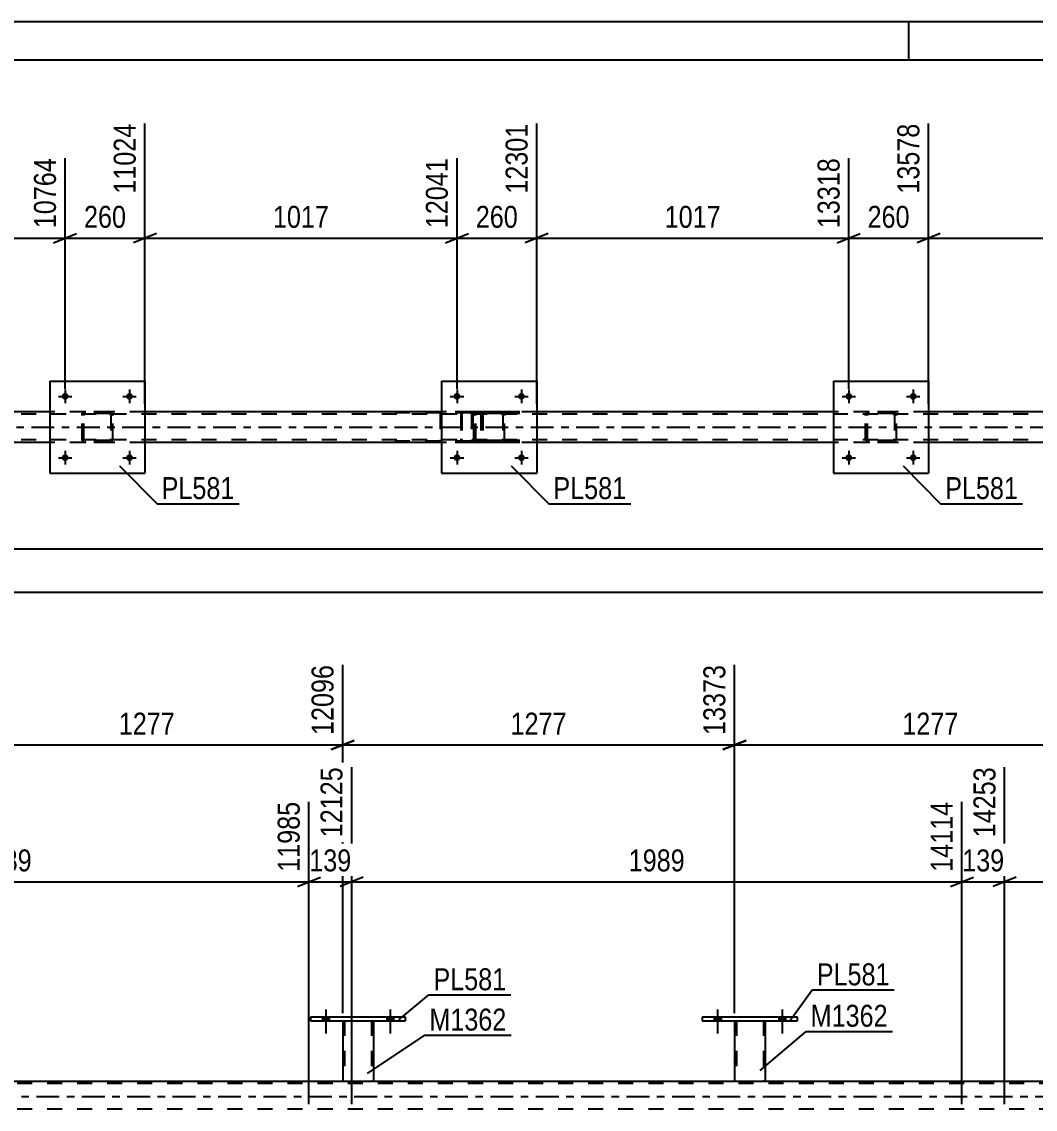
# Model space of a CAD drawing. Header units: millimetres. Extents: x 0 to 841, y 0 to 594.
# Drawn here: x 515.3 to 647.5, y 452.2 to 594 of the extents above; entities that cross this region are included whole.
import ezdxf

# ---------------------------------------------------------------- set-up
doc = ezdxf.new("R2010")
doc.units = ezdxf.units.MM
doc.linetypes.add('DXK_LINE_DOT2', pattern=[3.9198, 1.9599, -1.9599])
doc.linetypes.add('DXK_LINE_DOT3', pattern=[5.9187, 2.979, -0.9799, 0.9799, -0.9799])
doc.styles.add('Arial Narrow', font='ARIALN.TTF', dxfattribs={"height": 0.2})

# ---------------------------------------------------------------- blocks, each defined once
blk = doc.blocks.new('Unknown-318933943-1135')
at = {"color": 5, "linetype": 'Continuous'}
for p, q in [((841, 594), (0, 594)), ((631, 589), (631, 594)), ((836, 589), (5, 589))]:
    blk.add_line(p, q, dxfattribs=at)
blk = doc.blocks.new('Part-318933943-26303 - 26293')
at = {"color": 7, "linetype": 'DXK_LINE_DOT2'}
for p, q in [((573.78, 543.15), (563.97, 543.15)), ((573.78, 542.99), (563.97, 542.99)), ((569.89, 542.96), (569.86, 542.83)), ((569.86, 542.83), (569.86, 539.47)), ((570.03, 542.83), (570.05, 542.9)), ((570.03, 542.83), (570.03, 539.47)), ((570.05, 542.9), (570.08, 542.95)), ((570.2, 543.15), (570.07, 543.13)), ((570.08, 542.95), (570.14, 542.98)), ((570.14, 542.98), (570.2, 542.99)), ((573.91, 543.13), (573.78, 543.15)), ((573.78, 542.99), (573.84, 542.98)), ((573.84, 542.98), (573.9, 542.95)), ((573.9, 542.95), (573.94, 542.9)), ((573.94, 542.9), (573.95, 542.83)), ((573.95, 542.83), (573.95, 539.47)), ((574.12, 542.83), (574.09, 542.96)), ((574.12, 542.83), (574.12, 539.47)), ((573.78, 539.31), (563.97, 539.31)), ((573.78, 539.15), (563.97, 539.15)), ((569.86, 539.47), (569.89, 539.35)), ((570.05, 539.41), (570.03, 539.47)), ((570.08, 539.36), (570.05, 539.41)), ((570.07, 539.18), (570.2, 539.15)), ((570.14, 539.33), (570.08, 539.36)), ((570.2, 539.31), (570.14, 539.33)), ((573.84, 539.33), (573.78, 539.31)), ((573.78, 539.15), (573.91, 539.18)), ((573.9, 539.36), (573.84, 539.33)), ((573.94, 539.41), (573.9, 539.36)), ((573.95, 539.47), (573.94, 539.41)), ((574.09, 539.35), (574.12, 539.47))]:
    blk.add_line(p, q, dxfattribs=at)
for centre, start, end in [((570.19, 542.82), 110.7583, 155.68), ((573.79, 542.82), 24.32, 69.2417), ((573.79, 539.49), 290.7583, 335.68)]:
    blk.add_arc(centre, 0.331, start, end, dxfattribs=at)
blk = doc.blocks.new('Part-318933943-26304 - 26293')
at = {"color": 7, "linetype": 'DXK_LINE_DOT2'}
for p, q in [((572.59, 542.86), (572.57, 542.67)), ((572.57, 542.67), (572.57, 539.63)), ((572.65, 543.01), (572.59, 542.86)), ((572.74, 543.12), (572.65, 543.01)), ((572.71, 542.67), (572.72, 542.77)), ((572.71, 542.67), (572.71, 539.63)), ((572.72, 542.77), (572.75, 542.84)), ((572.84, 543.15), (572.74, 543.12)), ((572.75, 542.84), (572.79, 542.9)), ((572.79, 542.9), (572.84, 542.91)), ((580.27, 543.15), (572.84, 543.15)), ((580.27, 542.91), (572.84, 542.91)), ((574.12, 543.15), (574.12, 542.91)), ((575.13, 543.12), (574.93, 543.15)), ((574.93, 542.91), (575.03, 542.9)), ((575.03, 542.9), (575.11, 542.84)), ((575.11, 542.84), (575.17, 542.77)), ((575.17, 542.77), (575.19, 542.67)), ((575.19, 542.67), (575.19, 539.63)), ((575.41, 542.81), (575.4, 542.86)), ((575.44, 542.67), (575.41, 542.81)), ((575.44, 542.67), (575.44, 539.63)), ((572.57, 539.63), (572.59, 539.45)), ((572.59, 539.45), (572.65, 539.3)), ((572.65, 539.3), (572.74, 539.19)), ((572.72, 539.54), (572.71, 539.63)), ((572.75, 539.47), (572.72, 539.54)), ((572.74, 539.19), (572.84, 539.15)), ((572.79, 539.41), (572.75, 539.47)), ((572.84, 539.39), (572.79, 539.41)), ((580.27, 539.39), (572.84, 539.39)), ((580.27, 539.15), (572.84, 539.15)), ((574.12, 539.15), (574.12, 539.39)), ((575.03, 539.41), (574.93, 539.39)), ((574.93, 539.15), (575.13, 539.19)), ((575.11, 539.47), (575.03, 539.41)), ((575.17, 539.54), (575.11, 539.47)), ((575.19, 539.63), (575.17, 539.54)), ((575.4, 539.45), (575.42, 539.57)), ((575.42, 539.57), (575.44, 539.63))]:
    blk.add_line(p, q, dxfattribs=at)
for centre, start, end in [((574.95, 542.66), 23.8494, 68.8059), ((574.95, 539.65), 291.1941, 336.1506)]:
    blk.add_arc(centre, 0.492, start, end, dxfattribs=at)
blk = doc.blocks.new('Bolt-318933943-26436 - 26293')
at = {"linetype": 'Continuous'}
for points in [[(521.42, 537.15, -1), (520.54, 537.15, -1)], [(529.82, 537.15, -1), (528.94, 537.15, -1)]]:
    blk.add_hatch(color=1, dxfattribs=at).paths.add_polyline_path(points)
at = {"color": 1, "linetype": 'Continuous'}
for p, q in [((520.98, 538.03), (520.98, 536.27)), ((529.38, 538.03), (529.38, 536.27)), ((520.1, 537.15), (521.86, 537.15)), ((528.5, 537.15), (530.26, 537.15))]:
    blk.add_line(p, q, dxfattribs=at)
blk = doc.blocks.new('Part-318933943-26308 - 26293')
at = {"color": 7, "linetype": 'DXK_LINE_DOT2'}
for p, q in [((752.39, 542.83), (90.44, 542.83)), ((531.38, 543.15), (518.98, 543.15)), ((582.47, 543.15), (570.07, 543.15)), ((633.55, 543.15), (621.15, 543.15)), ((752.39, 539.47), (90.44, 539.47)), ((531.38, 539.15), (518.98, 539.15)), ((582.47, 539.15), (570.07, 539.15)), ((633.55, 539.15), (621.15, 539.15))]:
    blk.add_line(p, q, dxfattribs=at)
at = {"color": 2, "linetype": 'Continuous'}
for p, q in [((518.98, 543.15), (480.3, 543.15)), ((570.07, 543.15), (531.38, 543.15)), ((621.15, 543.15), (582.47, 543.15)), ((672.23, 543.15), (633.55, 543.15)), ((518.98, 539.15), (480.3, 539.15)), ((570.07, 539.15), (531.38, 539.15)), ((621.15, 539.15), (582.47, 539.15)), ((672.23, 539.15), (633.55, 539.15))]:
    blk.add_line(p, q, dxfattribs=at)
at = {"color": 7, "linetype": 'DXK_LINE_DOT3'}
blk.add_line((90.44, 541.15), (752.39, 541.15), dxfattribs=at)
blk = doc.blocks.new('Part-318933943-26397 - 26293')
at = {"color": 7, "linetype": 'DXK_LINE_DOT2'}
for p, q in [((523.18, 542.67), (523.22, 542.86)), ((523.22, 542.86), (523.18, 542.67)), ((523.18, 539.63), (523.18, 542.67)), ((523.42, 542.67), (523.44, 542.77)), ((523.42, 539.63), (523.42, 542.67)), ((523.44, 542.77), (523.5, 542.84)), ((523.48, 543.12), (523.66, 543.15)), ((523.66, 543.15), (523.48, 543.12)), ((523.5, 542.84), (523.57, 542.9)), ((523.57, 542.9), (523.66, 542.91)), ((526.7, 543.15), (523.66, 543.15)), ((526.7, 542.91), (523.66, 542.91)), ((526.7, 543.15), (526.89, 543.12)), ((526.89, 543.12), (526.7, 543.15)), ((526.7, 542.91), (526.8, 542.9)), ((526.8, 542.9), (526.87, 542.84)), ((526.87, 542.84), (526.93, 542.77)), ((526.93, 542.77), (526.94, 542.67)), ((526.94, 542.67), (526.94, 539.63)), ((527.15, 542.86), (527.18, 542.67)), ((527.18, 542.67), (527.15, 542.86)), ((527.18, 539.63), (527.18, 542.67)), ((523.22, 539.45), (523.18, 539.63)), ((523.18, 539.63), (523.22, 539.45)), ((523.44, 539.54), (523.42, 539.63)), ((523.5, 539.46), (523.44, 539.54)), ((523.66, 539.15), (523.48, 539.19)), ((523.48, 539.19), (523.66, 539.15)), ((523.57, 539.41), (523.5, 539.46)), ((523.66, 539.39), (523.57, 539.41)), ((526.7, 539.39), (523.66, 539.39)), ((526.7, 539.15), (523.66, 539.15)), ((526.8, 539.41), (526.7, 539.39)), ((526.89, 539.19), (526.7, 539.15)), ((526.7, 539.15), (526.89, 539.19)), ((526.87, 539.46), (526.8, 539.41)), ((526.93, 539.54), (526.87, 539.46)), ((526.94, 539.63), (526.93, 539.54)), ((527.18, 539.63), (527.15, 539.45)), ((527.15, 539.45), (527.18, 539.63))]:
    blk.add_line(p, q, dxfattribs=at)
at = {"color": 7, "linetype": 'DXK_LINE_DOT3'}
blk.add_line((525.18, 541.15), (525.18, 541.15), dxfattribs=at)
at = {"color": 7, "linetype": 'DXK_LINE_DOT2'}
for centre, start, end in [((523.66, 542.67), 112.5, 157.5), ((523.66, 542.67), 112.5, 157.5), ((526.7, 542.67), 22.5, 67.5), ((526.7, 542.67), 22.5, 67.5), ((523.66, 539.63), 202.5, 247.5), ((523.66, 539.63), 202.5, 247.5), ((526.7, 539.63), 292.5, 337.5), ((526.7, 539.63), 292.5, 337.5)]:
    blk.add_arc(centre, 0.48, start, end, dxfattribs=at)
blk = doc.blocks.new('Part-318933943-26398 - 26293')
at = {"color": 2, "linetype": 'Continuous'}
for p, q in [((518.98, 547.15), (518.98, 535.15)), ((518.98, 547.15), (531.38, 547.15)), ((531.38, 547.15), (531.38, 535.15)), ((518.98, 535.15), (531.38, 535.15))]:
    blk.add_line(p, q, dxfattribs=at)
blk = doc.blocks.new('Part-318933943-26399 - 26293')
at = {"color": 7, "linetype": 'DXK_LINE_DOT2'}
for p, q in [((574.27, 542.67), (574.3, 542.86)), ((574.3, 542.86), (574.27, 542.67)), ((574.27, 539.63), (574.27, 542.67)), ((574.51, 542.67), (574.52, 542.77)), ((574.51, 539.63), (574.51, 542.67)), ((574.52, 542.77), (574.58, 542.84)), ((574.56, 543.12), (574.75, 543.15)), ((574.75, 543.15), (574.56, 543.12)), ((574.58, 542.84), (574.65, 542.9)), ((574.65, 542.9), (574.75, 542.91)), ((577.79, 543.15), (574.75, 543.15)), ((577.79, 542.91), (574.75, 542.91)), ((577.79, 543.15), (577.97, 543.12)), ((577.97, 543.12), (577.79, 543.15)), ((577.79, 542.91), (577.88, 542.9)), ((577.88, 542.9), (577.96, 542.84)), ((577.96, 542.84), (578.01, 542.77)), ((578.01, 542.77), (578.03, 542.67)), ((578.03, 542.67), (578.03, 539.63)), ((578.23, 542.86), (578.27, 542.67)), ((578.27, 542.67), (578.23, 542.86)), ((578.27, 539.63), (578.27, 542.67)), ((574.3, 539.45), (574.27, 539.63)), ((574.27, 539.63), (574.3, 539.45)), ((574.52, 539.54), (574.51, 539.63)), ((574.58, 539.46), (574.52, 539.54)), ((574.75, 539.15), (574.56, 539.19)), ((574.56, 539.19), (574.75, 539.15)), ((574.65, 539.41), (574.58, 539.46)), ((574.75, 539.39), (574.65, 539.41)), ((577.79, 539.39), (574.75, 539.39)), ((577.79, 539.15), (574.75, 539.15)), ((577.88, 539.41), (577.79, 539.39)), ((577.97, 539.19), (577.79, 539.15)), ((577.79, 539.15), (577.97, 539.19)), ((577.96, 539.46), (577.88, 539.41)), ((578.01, 539.54), (577.96, 539.46)), ((578.03, 539.63), (578.01, 539.54)), ((578.27, 539.63), (578.23, 539.45)), ((578.23, 539.45), (578.27, 539.63))]:
    blk.add_line(p, q, dxfattribs=at)
at = {"color": 7, "linetype": 'DXK_LINE_DOT3'}
blk.add_line((576.27, 541.15), (576.27, 541.15), dxfattribs=at)
at = {"color": 7, "linetype": 'DXK_LINE_DOT2'}
for centre, start, end in [((574.75, 542.67), 112.5, 157.5), ((574.75, 542.67), 112.5, 157.5), ((577.79, 542.67), 22.5, 67.5), ((577.79, 542.67), 22.5, 67.5), ((574.75, 539.63), 202.5, 247.5), ((574.75, 539.63), 202.5, 247.5), ((577.79, 539.63), 292.5, 337.5), ((577.79, 539.63), 292.5, 337.5)]:
    blk.add_arc(centre, 0.48, start, end, dxfattribs=at)
blk = doc.blocks.new('Part-318933943-26400 - 26293')
at = {"color": 2, "linetype": 'Continuous'}
for p, q in [((570.07, 547.15), (570.07, 535.15)), ((570.07, 547.15), (582.47, 547.15)), ((582.47, 547.15), (582.47, 535.15)), ((570.07, 535.15), (582.47, 535.15))]:
    blk.add_line(p, q, dxfattribs=at)
blk = doc.blocks.new('Part-318933943-26401 - 26293')
at = {"color": 7, "linetype": 'DXK_LINE_DOT2'}
for p, q in [((625.35, 542.67), (625.38, 542.86)), ((625.38, 542.86), (625.35, 542.67)), ((625.35, 539.63), (625.35, 542.67)), ((625.59, 542.67), (625.6, 542.77)), ((625.59, 539.63), (625.59, 542.67)), ((625.6, 542.77), (625.66, 542.84)), ((625.64, 543.12), (625.83, 543.15)), ((625.83, 543.15), (625.64, 543.12)), ((625.66, 542.84), (625.73, 542.9)), ((625.73, 542.9), (625.83, 542.91)), ((628.87, 543.15), (625.83, 543.15)), ((628.87, 542.91), (625.83, 542.91)), ((628.87, 543.15), (629.05, 543.12)), ((629.05, 543.12), (628.87, 543.15)), ((628.87, 542.91), (628.96, 542.9)), ((628.96, 542.9), (629.04, 542.84)), ((629.04, 542.84), (629.09, 542.77)), ((629.09, 542.77), (629.11, 542.67)), ((629.11, 542.67), (629.11, 539.63)), ((629.31, 542.86), (629.35, 542.67)), ((629.35, 542.67), (629.31, 542.86)), ((629.35, 539.63), (629.35, 542.67)), ((625.38, 539.45), (625.35, 539.63)), ((625.35, 539.63), (625.38, 539.45)), ((625.6, 539.54), (625.59, 539.63)), ((625.66, 539.46), (625.6, 539.54)), ((625.83, 539.15), (625.64, 539.19)), ((625.64, 539.19), (625.83, 539.15)), ((625.73, 539.41), (625.66, 539.46)), ((625.83, 539.39), (625.73, 539.41)), ((628.87, 539.39), (625.83, 539.39)), ((628.87, 539.15), (625.83, 539.15)), ((628.96, 539.41), (628.87, 539.39)), ((629.05, 539.19), (628.87, 539.15)), ((628.87, 539.15), (629.05, 539.19)), ((629.04, 539.46), (628.96, 539.41)), ((629.09, 539.54), (629.04, 539.46)), ((629.11, 539.63), (629.09, 539.54)), ((629.35, 539.63), (629.31, 539.45)), ((629.31, 539.45), (629.35, 539.63))]:
    blk.add_line(p, q, dxfattribs=at)
at = {"color": 7, "linetype": 'DXK_LINE_DOT3'}
blk.add_line((627.35, 541.15), (627.35, 541.15), dxfattribs=at)
at = {"color": 7, "linetype": 'DXK_LINE_DOT2'}
for centre, start, end in [((625.83, 542.67), 112.5, 157.5), ((625.83, 542.67), 112.5, 157.5), ((628.87, 542.67), 22.5, 67.5), ((628.87, 542.67), 22.5, 67.5), ((625.83, 539.63), 202.5, 247.5), ((625.83, 539.63), 202.5, 247.5), ((628.87, 539.63), 292.5, 337.5), ((628.87, 539.63), 292.5, 337.5)]:
    blk.add_arc(centre, 0.48, start, end, dxfattribs=at)
blk = doc.blocks.new('Part-318933943-26402 - 26293')
at = {"color": 2, "linetype": 'Continuous'}
for p, q in [((621.15, 547.15), (621.15, 535.15)), ((621.15, 547.15), (633.55, 547.15)), ((633.55, 547.15), (633.55, 535.15)), ((621.15, 535.15), (633.55, 535.15))]:
    blk.add_line(p, q, dxfattribs=at)
blk = doc.blocks.new('Bolt-318933943-26437 - 26293')
at = {"linetype": 'Continuous'}
for points in [[(521.42, 545.15, -1), (520.54, 545.15, -1)], [(529.82, 545.15, -1), (528.94, 545.15, -1)]]:
    blk.add_hatch(color=1, dxfattribs=at).paths.add_polyline_path(points)
at = {"color": 1, "linetype": 'Continuous'}
for p, q in [((520.98, 546.03), (520.98, 544.27)), ((529.38, 546.03), (529.38, 544.27)), ((520.1, 545.15), (521.86, 545.15)), ((528.5, 545.15), (530.26, 545.15))]:
    blk.add_line(p, q, dxfattribs=at)
blk = doc.blocks.new('Bolt-318933943-26438 - 26293')
at = {"linetype": 'Continuous'}
for points in [[(572.51, 537.15, -1), (571.63, 537.15, -1)], [(580.91, 537.15, -1), (580.03, 537.15, -1)]]:
    blk.add_hatch(color=1, dxfattribs=at).paths.add_polyline_path(points)
at = {"color": 1, "linetype": 'Continuous'}
for p, q in [((572.07, 538.03), (572.07, 536.27)), ((580.47, 538.03), (580.47, 536.27)), ((571.19, 537.15), (572.95, 537.15)), ((579.59, 537.15), (581.35, 537.15))]:
    blk.add_line(p, q, dxfattribs=at)
blk = doc.blocks.new('Bolt-318933943-26439 - 26293')
at = {"linetype": 'Continuous'}
for points in [[(572.51, 545.15, -1), (571.63, 545.15, -1)], [(580.91, 545.15, -1), (580.03, 545.15, -1)]]:
    blk.add_hatch(color=1, dxfattribs=at).paths.add_polyline_path(points)
at = {"color": 1, "linetype": 'Continuous'}
for p, q in [((572.07, 546.03), (572.07, 544.27)), ((580.47, 546.03), (580.47, 544.27)), ((571.19, 545.15), (572.95, 545.15)), ((579.59, 545.15), (581.35, 545.15))]:
    blk.add_line(p, q, dxfattribs=at)
blk = doc.blocks.new('Bolt-318933943-26440 - 26293')
at = {"linetype": 'Continuous'}
for points in [[(623.59, 537.15, -1), (622.71, 537.15, -1)], [(631.99, 537.15, -1), (631.11, 537.15, -1)]]:
    blk.add_hatch(color=1, dxfattribs=at).paths.add_polyline_path(points)
at = {"color": 1, "linetype": 'Continuous'}
for p, q in [((623.15, 538.03), (623.15, 536.27)), ((631.55, 538.03), (631.55, 536.27)), ((622.27, 537.15), (624.03, 537.15)), ((630.67, 537.15), (632.43, 537.15))]:
    blk.add_line(p, q, dxfattribs=at)
blk = doc.blocks.new('Bolt-318933943-26441 - 26293')
at = {"linetype": 'Continuous'}
for points in [[(623.59, 545.15, -1), (622.71, 545.15, -1)], [(631.99, 545.15, -1), (631.11, 545.15, -1)]]:
    blk.add_hatch(color=1, dxfattribs=at).paths.add_polyline_path(points)
at = {"color": 1, "linetype": 'Continuous'}
for p, q in [((623.15, 546.03), (623.15, 544.27)), ((631.55, 546.03), (631.55, 544.27)), ((622.27, 545.15), (624.03, 545.15)), ((630.67, 545.15), (632.43, 545.15))]:
    blk.add_line(p, q, dxfattribs=at)
blk = doc.blocks.new('Bolt-318933943-5183 - 4933')
at = {"linetype": 'Continuous'}
for points in [[(554.53, 463.7), (555.41, 463.7), (555.41, 464.18), (554.53, 464.18)], [(562.93, 463.7), (563.81, 463.7), (563.81, 464.18), (562.93, 464.18)]]:
    blk.add_hatch(color=1, dxfattribs=at).paths.add_polyline_path(points)
at = {"color": 1, "linetype": 'Continuous'}
for p, q in [((554.97, 465.18), (554.97, 462.06)), ((563.37, 465.18), (563.37, 462.06)), ((554.53, 464.18), (554.53, 463.7)), ((555.41, 464.18), (555.41, 463.7)), ((562.93, 464.18), (562.93, 463.7)), ((563.81, 464.18), (563.81, 463.7))]:
    blk.add_line(p, q, dxfattribs=at)
blk = doc.blocks.new('Part-318933943-4960 - 4933')
at = {"color": 2, "linetype": 'Continuous'}
for p, q in [((557.17, 463.7), (557.17, 455.86)), ((561.17, 463.7), (561.17, 455.86)), ((557.17, 455.86), (561.17, 455.86))]:
    blk.add_line(p, q, dxfattribs=at)
at = {"color": 7, "linetype": 'DXK_LINE_DOT2'}
for p, q in [((557.17, 463.7), (561.17, 463.7)), ((557.17, 463.7), (557.17, 463.7)), ((557.17, 463.7), (557.17, 463.7)), ((557.41, 463.7), (557.41, 455.86)), ((560.93, 463.7), (560.93, 455.86)), ((561.17, 463.7), (561.17, 463.7)), ((561.17, 463.7), (561.17, 463.7)), ((560.91, 455.86), (560.87, 455.86)), ((560.87, 455.86), (560.91, 455.86)), ((560.93, 455.86), (560.91, 455.86)), ((560.91, 455.86), (560.93, 455.86))]:
    blk.add_line(p, q, dxfattribs=at)
blk = doc.blocks.new('Part-318933943-5235 - 4933')
at = {"color": 2, "linetype": 'Continuous'}
for p, q in [((604.05, 464.18), (604.05, 463.7)), ((616.45, 464.18), (604.05, 464.18)), ((616.45, 463.7), (616.45, 464.18)), ((604.05, 463.7), (616.45, 463.7))]:
    blk.add_line(p, q, dxfattribs=at)
blk = doc.blocks.new('Bolt-318933943-5184 - 4933')
at = {"linetype": 'Continuous'}
for points in [[(554.53, 463.7), (555.41, 463.7), (555.41, 464.18), (554.53, 464.18)], [(562.93, 463.7), (563.81, 463.7), (563.81, 464.18), (562.93, 464.18)]]:
    blk.add_hatch(color=1, dxfattribs=at).paths.add_polyline_path(points)
at = {"color": 1, "linetype": 'Continuous'}
for p, q in [((554.97, 465.18), (554.97, 462.06)), ((563.37, 465.18), (563.37, 462.06)), ((554.53, 464.18), (554.53, 463.7)), ((555.41, 464.18), (555.41, 463.7)), ((562.93, 464.18), (562.93, 463.7)), ((563.81, 464.18), (563.81, 463.7))]:
    blk.add_line(p, q, dxfattribs=at)
blk = doc.blocks.new('Part-318933943-5219 - 4933')
at = {"color": 2, "linetype": 'Continuous'}
for p, q in [((552.97, 464.18), (552.97, 463.7)), ((565.37, 464.18), (552.97, 464.18)), ((565.37, 463.7), (565.37, 464.18)), ((552.97, 463.7), (565.37, 463.7))]:
    blk.add_line(p, q, dxfattribs=at)
blk = doc.blocks.new('Part-318933943-5224 - 4933')
at = {"color": 2, "linetype": 'Continuous'}
for p, q in [((608.25, 463.7), (608.25, 455.86)), ((612.25, 463.7), (612.25, 455.86)), ((608.25, 455.86), (612.25, 455.86))]:
    blk.add_line(p, q, dxfattribs=at)
at = {"color": 7, "linetype": 'DXK_LINE_DOT2'}
for p, q in [((608.25, 463.7), (612.25, 463.7)), ((608.25, 463.7), (608.25, 463.7)), ((608.25, 463.7), (608.25, 463.7)), ((608.49, 463.7), (608.49, 455.86)), ((612.01, 463.7), (612.01, 455.86)), ((612.25, 463.7), (612.25, 463.7)), ((612.25, 463.7), (612.25, 463.7)), ((611.99, 455.86), (611.95, 455.86)), ((611.95, 455.86), (611.99, 455.86)), ((612.01, 455.86), (611.99, 455.86)), ((611.99, 455.86), (612.01, 455.86))]:
    blk.add_line(p, q, dxfattribs=at)
blk = doc.blocks.new('Part-318933943-5313 - 4933')
at = {"color": 2, "linetype": 'Continuous'}
blk.add_line((73.34, 455.86), (779.29, 455.86), dxfattribs=at)
at = {"color": 7, "linetype": 'DXK_LINE_DOT2'}
for p, q in [((779.29, 455.54), (73.34, 455.54)), ((779.29, 452.18), (73.34, 452.18))]:
    blk.add_line(p, q, dxfattribs=at)
at = {"color": 7, "linetype": 'DXK_LINE_DOT3'}
blk.add_line((73.34, 453.86), (779.29, 453.86), dxfattribs=at)
blk = doc.blocks.new('Bolt-318933943-5381 - 4933')
at = {"linetype": 'Continuous'}
for points in [[(605.61, 463.7), (606.49, 463.7), (606.49, 464.18), (605.61, 464.18)], [(614.01, 463.7), (614.89, 463.7), (614.89, 464.18), (614.01, 464.18)]]:
    blk.add_hatch(color=1, dxfattribs=at).paths.add_polyline_path(points)
at = {"color": 1, "linetype": 'Continuous'}
for p, q in [((606.05, 465.18), (606.05, 462.06)), ((614.45, 465.18), (614.45, 462.06)), ((605.61, 464.18), (605.61, 463.7)), ((606.49, 464.18), (606.49, 463.7)), ((614.01, 464.18), (614.01, 463.7)), ((614.89, 464.18), (614.89, 463.7))]:
    blk.add_line(p, q, dxfattribs=at)
blk = doc.blocks.new('Bolt-318933943-5382 - 4933')
at = {"linetype": 'Continuous'}
for points in [[(605.61, 463.7), (606.49, 463.7), (606.49, 464.18), (605.61, 464.18)], [(614.01, 463.7), (614.89, 463.7), (614.89, 464.18), (614.01, 464.18)]]:
    blk.add_hatch(color=1, dxfattribs=at).paths.add_polyline_path(points)
at = {"color": 1, "linetype": 'Continuous'}
for p, q in [((606.05, 465.18), (606.05, 462.06)), ((614.45, 465.18), (614.45, 462.06)), ((605.61, 464.18), (605.61, 463.7)), ((606.49, 464.18), (606.49, 463.7)), ((614.01, 464.18), (614.01, 463.7)), ((614.89, 464.18), (614.89, 463.7))]:
    blk.add_line(p, q, dxfattribs=at)
blk = doc.blocks.new('StraightDimension-318933943-27740 - 26293')
at = {"color": 7, "linetype": 'Continuous'}
for p, q in [((582.47, 544.15), (582.47, 580.72)), ((572.07, 546.15), (572.07, 576.22)), ((570.57, 565.18), (573.57, 566.38)), ((583.97, 566.38), (580.97, 565.18)), ((572.07, 565.78), (582.47, 565.78))]:
    blk.add_line(p, q, dxfattribs=at)
at = {"color": 0}
blk.add_wipeout([(580.61, 566.53), (580.61, 570.73), (573.92, 570.73), (573.92, 566.53)], dxfattribs=at)
at = {"color": 3, "style": 'Arial Narrow'}
blk.add_text('260', height=2.863, dxfattribs=at).set_placement((574.52, 567.13))
at = {"color": 0, "linetype": 'Continuous'}
blk.add_wipeout([(581.87, 581.32), (577.67, 581.32), (577.67, 570.98), (581.87, 570.98)], dxfattribs=at)
at = {"color": 3, "linetype": 'Continuous', "style": 'Arial Narrow'}
blk.add_text('12301', height=2.863, rotation=90.0002, dxfattribs=at).set_placement((581.27, 571.58))
blk = doc.blocks.new('StraightDimension-318933943-28447 - 26293')
at = {"color": 7, "linetype": 'Continuous'}
blk.add_line((89.8, 519.63), (790.15, 519.63), dxfattribs=at)
blk = doc.blocks.new('StraightDimension-318933943-28401 - 26293')
at = {"color": 7, "linetype": 'Continuous'}
blk.add_line((90.44, 525.27), (789.51, 525.27), dxfattribs=at)
blk = doc.blocks.new('StraightDimension-318933943-27737 - 26293')
at = {"color": 7, "linetype": 'Continuous'}
for p, q in [((633.55, 544.15), (633.55, 580.72)), ((674.23, 546.15), (674.23, 576.22)), ((635.05, 566.38), (632.05, 565.18)), ((672.73, 565.18), (675.73, 566.38)), ((633.55, 565.78), (674.23, 565.78))]:
    blk.add_line(p, q, dxfattribs=at)
at = {"color": 0}
blk.add_wipeout([(658.14, 566.53), (658.14, 570.73), (649.63, 570.73), (649.63, 566.53)], dxfattribs=at)
at = {"color": 3, "style": 'Arial Narrow'}
blk.add_text('1017', height=2.863, dxfattribs=at).set_placement((650.23, 567.13))
at = {"color": 0, "linetype": 'Continuous'}
blk.add_wipeout([(673.63, 576.82), (669.43, 576.82), (669.43, 566.48), (673.63, 566.48)], dxfattribs=at)
at = {"color": 3, "linetype": 'Continuous', "style": 'Arial Narrow'}
blk.add_text('14595', height=2.863, rotation=90.0002, dxfattribs=at).set_placement((673.03, 567.08))
blk = doc.blocks.new('StraightDimension-318933943-27738 - 26293')
at = {"color": 7, "linetype": 'Continuous'}
for p, q in [((633.55, 544.15), (633.55, 580.72)), ((623.15, 546.15), (623.15, 576.22)), ((621.65, 565.18), (624.65, 566.38)), ((635.05, 566.38), (632.05, 565.18)), ((623.15, 565.78), (633.55, 565.78))]:
    blk.add_line(p, q, dxfattribs=at)
at = {"color": 0}
blk.add_wipeout([(631.69, 566.53), (631.69, 570.73), (625, 570.73), (625, 566.53)], dxfattribs=at)
at = {"color": 3, "style": 'Arial Narrow'}
blk.add_text('260', height=2.863, dxfattribs=at).set_placement((625.6, 567.13))
at = {"color": 0, "linetype": 'Continuous'}
blk.add_wipeout([(632.95, 581.32), (628.75, 581.32), (628.75, 570.98), (632.95, 570.98)], dxfattribs=at)
at = {"color": 3, "linetype": 'Continuous', "style": 'Arial Narrow'}
blk.add_text('13578', height=2.863, rotation=90.0002, dxfattribs=at).set_placement((632.35, 571.58))
blk = doc.blocks.new('StraightDimension-318933943-27739 - 26293')
at = {"color": 7, "linetype": 'Continuous'}
for p, q in [((582.47, 544.15), (582.47, 580.72)), ((623.15, 546.15), (623.15, 576.22)), ((583.97, 566.38), (580.97, 565.18)), ((621.65, 565.18), (624.65, 566.38)), ((582.47, 565.78), (623.15, 565.78))]:
    blk.add_line(p, q, dxfattribs=at)
at = {"color": 0}
blk.add_wipeout([(607.06, 566.53), (607.06, 570.73), (598.55, 570.73), (598.55, 566.53)], dxfattribs=at)
at = {"color": 3, "style": 'Arial Narrow'}
blk.add_text('1017', height=2.863, dxfattribs=at).set_placement((599.15, 567.13))
at = {"color": 0, "linetype": 'Continuous'}
blk.add_wipeout([(622.55, 576.82), (618.35, 576.82), (618.35, 566.48), (622.55, 566.48)], dxfattribs=at)
at = {"color": 3, "linetype": 'Continuous', "style": 'Arial Narrow'}
blk.add_text('13318', height=2.863, rotation=90.0002, dxfattribs=at).set_placement((621.95, 567.08))
blk = doc.blocks.new('StraightDimension-318933943-27741 - 26293')
at = {"color": 7, "linetype": 'Continuous'}
for p, q in [((531.38, 544.15), (531.38, 580.72)), ((572.07, 546.15), (572.07, 576.22)), ((532.88, 566.38), (529.88, 565.18)), ((570.57, 565.18), (573.57, 566.38)), ((531.38, 565.78), (572.07, 565.78))]:
    blk.add_line(p, q, dxfattribs=at)
at = {"color": 0}
blk.add_wipeout([(555.98, 566.53), (555.98, 570.73), (547.47, 570.73), (547.47, 566.53)], dxfattribs=at)
at = {"color": 3, "style": 'Arial Narrow'}
blk.add_text('1017', height=2.863, dxfattribs=at).set_placement((548.07, 567.13))
at = {"color": 0, "linetype": 'Continuous'}
blk.add_wipeout([(571.47, 576.82), (567.27, 576.82), (567.27, 566.48), (571.47, 566.48)], dxfattribs=at)
at = {"color": 3, "linetype": 'Continuous', "style": 'Arial Narrow'}
blk.add_text('12041', height=2.863, rotation=90.0002, dxfattribs=at).set_placement((570.87, 567.08))
blk = doc.blocks.new('StraightDimension-318933943-27742 - 26293')
at = {"color": 7, "linetype": 'Continuous'}
for p, q in [((531.38, 544.15), (531.38, 580.72)), ((520.98, 546.15), (520.98, 576.22)), ((519.48, 565.18), (522.48, 566.38)), ((532.88, 566.38), (529.88, 565.18)), ((520.98, 565.78), (531.38, 565.78))]:
    blk.add_line(p, q, dxfattribs=at)
at = {"color": 0}
blk.add_wipeout([(529.53, 566.53), (529.53, 570.73), (522.84, 570.73), (522.84, 566.53)], dxfattribs=at)
at = {"color": 3, "style": 'Arial Narrow'}
blk.add_text('260', height=2.863, dxfattribs=at).set_placement((523.44, 567.13))
at = {"color": 0, "linetype": 'Continuous'}
blk.add_wipeout([(530.78, 581.32), (526.58, 581.32), (526.58, 570.98), (530.78, 570.98)], dxfattribs=at)
at = {"color": 3, "linetype": 'Continuous', "style": 'Arial Narrow'}
blk.add_text('11024', height=2.863, rotation=90.0002, dxfattribs=at).set_placement((530.18, 571.58))
blk = doc.blocks.new('StraightDimension-318933943-27743 - 26293')
at = {"color": 7, "linetype": 'Continuous'}
for p, q in [((480.3, 544.15), (480.3, 578.89)), ((520.98, 546.15), (520.98, 576.22)), ((481.8, 566.38), (478.8, 565.18)), ((519.48, 565.18), (522.48, 566.38)), ((480.3, 565.78), (520.98, 565.78))]:
    blk.add_line(p, q, dxfattribs=at)
at = {"color": 0}
blk.add_wipeout([(504.9, 566.53), (504.9, 570.73), (496.39, 570.73), (496.39, 566.53)], dxfattribs=at)
at = {"color": 3, "style": 'Arial Narrow'}
blk.add_text('1017', height=2.863, dxfattribs=at).set_placement((496.99, 567.13))
at = {"color": 0, "linetype": 'Continuous'}
blk.add_wipeout([(520.38, 576.82), (516.18, 576.82), (516.18, 566.48), (520.38, 566.48)], dxfattribs=at)
at = {"color": 3, "linetype": 'Continuous', "style": 'Arial Narrow'}
blk.add_text('10764', height=2.863, rotation=90.0002, dxfattribs=at).set_placement((519.78, 567.08))
blk = doc.blocks.new('StraightDimension-318933943-28977 - 4933')
at = {"color": 7, "linetype": 'Continuous'}
for p, q in [((643.47, 452.86), (643.47, 496.79)), ((723.03, 452.86), (723.03, 492.29)), ((644.97, 482.45), (641.97, 481.25)), ((721.53, 481.25), (724.53, 482.45)), ((643.47, 481.85), (723.03, 481.85))]:
    blk.add_line(p, q, dxfattribs=at)
at = {"color": 0}
blk.add_wipeout([(687.51, 482.6), (687.51, 486.8), (678.99, 486.8), (678.99, 482.6)], dxfattribs=at)
at = {"color": 3, "style": 'Arial Narrow'}
blk.add_text('1989', height=2.863, dxfattribs=at).set_placement((679.59, 483.2))
at = {"color": 0, "linetype": 'Continuous'}
blk.add_wipeout([(722.43, 492.89), (718.23, 492.89), (718.23, 482.55), (722.43, 482.55)], dxfattribs=at)
at = {"color": 3, "linetype": 'Continuous', "style": 'Arial Narrow'}
blk.add_text('16242', height=2.863, rotation=90.0002, dxfattribs=at).set_placement((721.83, 483.15))
blk = doc.blocks.new('StraightDimension-318933943-28818 - 4933')
at = {"color": 7, "linetype": 'Continuous'}
for p, q in [((608.25, 464.7), (608.25, 510.13)), ((659.33, 464.7), (659.33, 510.13)), ((609.75, 500.29), (606.75, 499.09)), ((608.25, 499.69), (659.33, 499.69)), ((657.83, 499.09), (660.83, 500.29))]:
    blk.add_line(p, q, dxfattribs=at)
at = {"color": 0}
blk.add_wipeout([(638.04, 500.44), (638.04, 504.64), (629.53, 504.64), (629.53, 500.44)], dxfattribs=at)
at = {"color": 3, "style": 'Arial Narrow'}
blk.add_text('1277', height=2.863, dxfattribs=at).set_placement((630.13, 501.04))
at = {"color": 0, "linetype": 'Continuous'}
blk.add_wipeout([(658.73, 510.73), (654.53, 510.73), (654.53, 500.39), (658.73, 500.39)], dxfattribs=at)
at = {"color": 3, "linetype": 'Continuous', "style": 'Arial Narrow'}
blk.add_text('14650', height=2.863, rotation=90.0002, dxfattribs=at).set_placement((658.13, 500.99))
blk = doc.blocks.new('StraightDimension-318933943-28978 - 4933')
at = {"color": 7, "linetype": 'Continuous'}
for p, q in [((643.47, 452.86), (643.47, 496.79)), ((637.9, 452.86), (637.9, 492.29)), ((636.4, 481.25), (639.4, 482.45)), ((644.97, 482.45), (641.97, 481.25)), ((637.9, 481.85), (643.47, 481.85))]:
    blk.add_line(p, q, dxfattribs=at)
at = {"color": 0}
blk.add_wipeout([(644.03, 482.6), (644.03, 486.8), (637.34, 486.8), (637.34, 482.6)], dxfattribs=at)
at = {"color": 3, "style": 'Arial Narrow'}
blk.add_text('139', height=2.863, dxfattribs=at).set_placement((637.94, 483.2))
at = {"color": 0, "linetype": 'Continuous'}
blk.add_wipeout([(642.87, 497.39), (638.67, 497.39), (638.67, 487.05), (642.87, 487.05)], dxfattribs=at)
at = {"color": 3, "linetype": 'Continuous', "style": 'Arial Narrow'}
blk.add_text('14253', height=2.863, rotation=90.0002, dxfattribs=at).set_placement((642.27, 487.65))
blk = doc.blocks.new('StraightDimension-318933943-28819 - 4933')
at = {"color": 7, "linetype": 'Continuous'}
for p, q in [((557.17, 464.7), (557.17, 510.13)), ((608.25, 464.7), (608.25, 510.13)), ((558.67, 500.29), (555.67, 499.09)), ((557.17, 499.69), (608.25, 499.69)), ((606.75, 499.09), (609.75, 500.29))]:
    blk.add_line(p, q, dxfattribs=at)
at = {"color": 0}
blk.add_wipeout([(586.96, 500.44), (586.96, 504.64), (578.45, 504.64), (578.45, 500.44)], dxfattribs=at)
at = {"color": 3, "style": 'Arial Narrow'}
blk.add_text('1277', height=2.863, dxfattribs=at).set_placement((579.05, 501.04))
at = {"color": 0, "linetype": 'Continuous'}
blk.add_wipeout([(607.65, 510.73), (603.45, 510.73), (603.45, 500.39), (607.65, 500.39)], dxfattribs=at)
at = {"color": 3, "linetype": 'Continuous', "style": 'Arial Narrow'}
blk.add_text('13373', height=2.863, rotation=90.0002, dxfattribs=at).set_placement((607.05, 500.99))
blk = doc.blocks.new('StraightDimension-318933943-28820 - 4933')
at = {"color": 7, "linetype": 'Continuous'}
for p, q in [((506.08, 464.7), (506.08, 510.13)), ((557.17, 464.7), (557.17, 510.13)), ((507.58, 500.29), (504.58, 499.09)), ((506.08, 499.69), (557.17, 499.69)), ((555.67, 499.09), (558.67, 500.29))]:
    blk.add_line(p, q, dxfattribs=at)
at = {"color": 0}
blk.add_wipeout([(535.88, 500.44), (535.88, 504.64), (527.37, 504.64), (527.37, 500.44)], dxfattribs=at)
at = {"color": 3, "style": 'Arial Narrow'}
blk.add_text('1277', height=2.863, dxfattribs=at).set_placement((527.97, 501.04))
at = {"color": 0, "linetype": 'Continuous'}
blk.add_wipeout([(556.57, 510.73), (552.37, 510.73), (552.37, 500.39), (556.57, 500.39)], dxfattribs=at)
at = {"color": 3, "linetype": 'Continuous', "style": 'Arial Narrow'}
blk.add_text('12096', height=2.863, rotation=90.0002, dxfattribs=at).set_placement((555.97, 500.99))
blk = doc.blocks.new('StraightDimension-318933943-28979 - 4933')
at = {"color": 7, "linetype": 'Continuous'}
for p, q in [((558.34, 452.86), (558.34, 496.79)), ((637.9, 452.86), (637.9, 492.29)), ((559.84, 482.45), (556.84, 481.25)), ((636.4, 481.25), (639.4, 482.45)), ((558.34, 481.85), (637.9, 481.85))]:
    blk.add_line(p, q, dxfattribs=at)
at = {"color": 0}
blk.add_wipeout([(602.37, 482.6), (602.37, 486.8), (593.86, 486.8), (593.86, 482.6)], dxfattribs=at)
at = {"color": 3, "style": 'Arial Narrow'}
blk.add_text('1989', height=2.863, dxfattribs=at).set_placement((594.46, 483.2))
at = {"color": 0, "linetype": 'Continuous'}
blk.add_wipeout([(637.3, 492.89), (633.1, 492.89), (633.1, 482.55), (637.3, 482.55)], dxfattribs=at)
at = {"color": 3, "linetype": 'Continuous', "style": 'Arial Narrow'}
blk.add_text('14114', height=2.863, rotation=90.0002, dxfattribs=at).set_placement((636.7, 483.15))
blk = doc.blocks.new('StraightDimension-318933943-28980 - 4933')
at = {"color": 7, "linetype": 'Continuous'}
for p, q in [((558.34, 452.86), (558.34, 496.79)), ((552.76, 452.86), (552.76, 492.29)), ((551.26, 481.25), (554.26, 482.45)), ((559.84, 482.45), (556.84, 481.25)), ((552.76, 481.85), (558.34, 481.85))]:
    blk.add_line(p, q, dxfattribs=at)
at = {"color": 0}
blk.add_wipeout([(558.89, 482.6), (558.89, 486.8), (552.21, 486.8), (552.21, 482.6)], dxfattribs=at)
at = {"color": 3, "style": 'Arial Narrow'}
blk.add_text('139', height=2.863, dxfattribs=at).set_placement((552.81, 483.2))
at = {"color": 0, "linetype": 'Continuous'}
blk.add_wipeout([(557.74, 497.39), (553.54, 497.39), (553.54, 487.05), (557.74, 487.05)], dxfattribs=at)
at = {"color": 3, "linetype": 'Continuous', "style": 'Arial Narrow'}
blk.add_text('12125', height=2.863, rotation=90.0002, dxfattribs=at).set_placement((557.14, 487.65))
blk = doc.blocks.new('StraightDimension-318933943-28981 - 4933')
at = {"color": 7, "linetype": 'Continuous'}
for p, q in [((473.19, 452.86), (473.19, 494.96)), ((552.76, 452.86), (552.76, 492.29)), ((474.69, 482.45), (471.69, 481.25)), ((551.26, 481.25), (554.26, 482.45)), ((473.19, 481.85), (552.76, 481.85))]:
    blk.add_line(p, q, dxfattribs=at)
at = {"color": 0}
blk.add_wipeout([(517.23, 482.6), (517.23, 486.8), (508.72, 486.8), (508.72, 482.6)], dxfattribs=at)
at = {"color": 3, "style": 'Arial Narrow'}
blk.add_text('1989', height=2.863, dxfattribs=at).set_placement((509.32, 483.2))
at = {"color": 0, "linetype": 'Continuous'}
blk.add_wipeout([(552.16, 492.89), (547.96, 492.89), (547.96, 482.55), (552.16, 482.55)], dxfattribs=at)
at = {"color": 3, "linetype": 'Continuous', "style": 'Arial Narrow'}
blk.add_text('11985', height=2.863, rotation=90.0002, dxfattribs=at).set_placement((551.56, 483.15))
blk = doc.blocks.new('Mark-318933943-28484 - 26293')
at = {"color": 0}
blk.add_wipeout([(594.14, 531.75), (594.14, 534.75), (584.64, 534.75), (584.64, 531.75)], dxfattribs=at)
blk.add_wipeout([(594.14, 531.75), (594.14, 534.75), (584.64, 534.75), (584.64, 531.75)], dxfattribs=at)
at = {"color": 30, "linetype": 'Continuous'}
for p, q in [((579.15, 536.08), (584.04, 531.15)), ((584.04, 531.15), (594.74, 531.15))]:
    blk.add_line(p, q, dxfattribs=at)
at = {"color": 3, "style": 'Arial Narrow'}
blk.add_text('PL581', height=2.863, dxfattribs=at).set_placement((584.64, 531.75))
blk = doc.blocks.new('Mark-318933943-28487 - 26293')
at = {"color": 0}
blk.add_wipeout([(645.22, 531.75), (645.22, 534.75), (635.72, 534.75), (635.72, 531.75)], dxfattribs=at)
blk.add_wipeout([(645.22, 531.75), (645.22, 534.75), (635.72, 534.75), (635.72, 531.75)], dxfattribs=at)
at = {"color": 30, "linetype": 'Continuous'}
for p, q in [((630.23, 536.08), (635.12, 531.15)), ((635.12, 531.15), (645.82, 531.15))]:
    blk.add_line(p, q, dxfattribs=at)
at = {"color": 3, "style": 'Arial Narrow'}
blk.add_text('PL581', height=2.863, dxfattribs=at).set_placement((635.72, 531.75))
blk = doc.blocks.new('Mark-318933943-28481 - 26293')
at = {"color": 0}
blk.add_wipeout([(543.06, 531.75), (543.06, 534.75), (533.56, 534.75), (533.56, 531.75)], dxfattribs=at)
blk.add_wipeout([(543.06, 531.75), (543.06, 534.75), (533.56, 534.75), (533.56, 531.75)], dxfattribs=at)
at = {"color": 30, "linetype": 'Continuous'}
for p, q in [((528.07, 536.08), (532.96, 531.15)), ((532.96, 531.15), (543.66, 531.15))]:
    blk.add_line(p, q, dxfattribs=at)
at = {"color": 3, "style": 'Arial Narrow'}
blk.add_text('PL581', height=2.863, dxfattribs=at).set_placement((533.56, 531.75))
blk = doc.blocks.new('Mark-318933943-4956 - 4933')
at = {"color": 0}
blk.add_wipeout([(578.52, 462.44), (578.52, 465.44), (568.47, 465.44), (568.47, 462.44)], dxfattribs=at)
blk.add_wipeout([(578.52, 462.44), (578.52, 465.44), (568.47, 465.44), (568.47, 462.44)], dxfattribs=at)
at = {"color": 30, "linetype": 'Continuous'}
for p, q in [((560.39, 456.86), (567.87, 461.84)), ((567.87, 461.84), (579.12, 461.84))]:
    blk.add_line(p, q, dxfattribs=at)
at = {"color": 3, "style": 'Arial Narrow'}
blk.add_text('M1362', height=2.863, dxfattribs=at).set_placement((568.47, 462.44))
blk = doc.blocks.new('Mark-318933943-5215 - 4933')
at = {"color": 0}
blk.add_wipeout([(578.5, 467.7), (578.5, 470.7), (569, 470.7), (569, 467.7)], dxfattribs=at)
blk.add_wipeout([(578.5, 467.7), (578.5, 470.7), (569, 470.7), (569, 467.7)], dxfattribs=at)
at = {"color": 30, "linetype": 'Continuous'}
for p, q in [((564.47, 463.84), (568.4, 467.1)), ((568.4, 467.1), (579.1, 467.1))]:
    blk.add_line(p, q, dxfattribs=at)
at = {"color": 3, "style": 'Arial Narrow'}
blk.add_text('PL581', height=2.863, dxfattribs=at).set_placement((569, 467.7))
blk = doc.blocks.new('Mark-318933943-5220 - 4933')
at = {"color": 0}
blk.add_wipeout([(628.24, 462.94), (628.24, 465.94), (618.18, 465.94), (618.18, 462.94)], dxfattribs=at)
blk.add_wipeout([(628.24, 462.94), (628.24, 465.94), (618.18, 465.94), (618.18, 462.94)], dxfattribs=at)
at = {"color": 30, "linetype": 'Continuous'}
for p, q in [((611.58, 457.23), (617.58, 462.34)), ((617.58, 462.34), (628.84, 462.34))]:
    blk.add_line(p, q, dxfattribs=at)
at = {"color": 3, "style": 'Arial Narrow'}
blk.add_text('M1362', height=2.863, dxfattribs=at).set_placement((618.18, 462.94))
blk = doc.blocks.new('Mark-318933943-28723 - 4933')
at = {"color": 0}
blk.add_wipeout([(628.48, 468.34), (628.48, 471.34), (618.98, 471.34), (618.98, 468.34)], dxfattribs=at)
blk.add_wipeout([(628.48, 468.34), (628.48, 471.34), (618.98, 471.34), (618.98, 468.34)], dxfattribs=at)
at = {"color": 30, "linetype": 'Continuous'}
for p, q in [((615.46, 463.73), (618.38, 467.74)), ((618.38, 467.74), (629.08, 467.74))]:
    blk.add_line(p, q, dxfattribs=at)
at = {"color": 3, "style": 'Arial Narrow'}
blk.add_text('PL581', height=2.863, dxfattribs=at).set_placement((618.98, 468.34))

msp = doc.modelspace()

# ---------------------------------------------------------------- block references
for name in ['Unknown-318933943-1135', 'Part-318933943-26398 - 26293', 'Bolt-318933943-26437 - 26293', 'Part-318933943-26400 - 26293', 'Bolt-318933943-26439 - 26293', 'Part-318933943-26402 - 26293', 'Bolt-318933943-26441 - 26293', 'Part-318933943-26308 - 26293', 'Part-318933943-26397 - 26293', 'Part-318933943-26303 - 26293', 'Part-318933943-26304 - 26293', 'Part-318933943-26399 - 26293', 'Part-318933943-26401 - 26293', 'Bolt-318933943-26436 - 26293', 'Bolt-318933943-26438 - 26293', 'Bolt-318933943-26440 - 26293', 'Bolt-318933943-5183 - 4933', 'Bolt-318933943-5184 - 4933', 'Bolt-318933943-5381 - 4933', 'Bolt-318933943-5382 - 4933', 'Part-318933943-5219 - 4933', 'Part-318933943-5235 - 4933', 'Part-318933943-4960 - 4933', 'Part-318933943-5224 - 4933', 'Part-318933943-5313 - 4933']:
    msp.add_blockref(name, (0, 0))

# ---------------------------------------------------------------- next in the draw order: block references
for name in ['StraightDimension-318933943-27740 - 26293', 'StraightDimension-318933943-27737 - 26293', 'StraightDimension-318933943-28447 - 26293', 'StraightDimension-318933943-28977 - 4933']:
    msp.add_blockref(name, (0, 0))

# ---------------------------------------------------------------- next in the draw order: block references
for name in ['StraightDimension-318933943-27741 - 26293', 'StraightDimension-318933943-27738 - 26293', 'StraightDimension-318933943-28401 - 26293', 'StraightDimension-318933943-28818 - 4933']:
    msp.add_blockref(name, (0, 0))

# ---------------------------------------------------------------- next in the draw order: block references
for name in ['StraightDimension-318933943-27742 - 26293', 'StraightDimension-318933943-27739 - 26293', 'Mark-318933943-28481 - 26293', 'Mark-318933943-28484 - 26293', 'Mark-318933943-28487 - 26293', 'StraightDimension-318933943-28819 - 4933', 'StraightDimension-318933943-28978 - 4933']:
    msp.add_blockref(name, (0, 0))

# ---------------------------------------------------------------- next in the draw order: block references
for name in ['StraightDimension-318933943-27743 - 26293', 'StraightDimension-318933943-28820 - 4933']:
    msp.add_blockref(name, (0, 0))

# ---------------------------------------------------------------- next in the draw order: block references
msp.add_blockref('StraightDimension-318933943-28979 - 4933', (0, 0))

# ---------------------------------------------------------------- next in the draw order: block references
for name in ['StraightDimension-318933943-28980 - 4933', 'Mark-318933943-5220 - 4933']:
    msp.add_blockref(name, (0, 0))

# ---------------------------------------------------------------- next in the draw order: block references
for name in ['StraightDimension-318933943-28981 - 4933', 'Mark-318933943-28723 - 4933', 'Mark-318933943-4956 - 4933']:
    msp.add_blockref(name, (0, 0))

# ---------------------------------------------------------------- next in the draw order: block references
msp.add_blockref('Mark-318933943-5215 - 4933', (0, 0))

doc.saveas('drawing.dxf')
